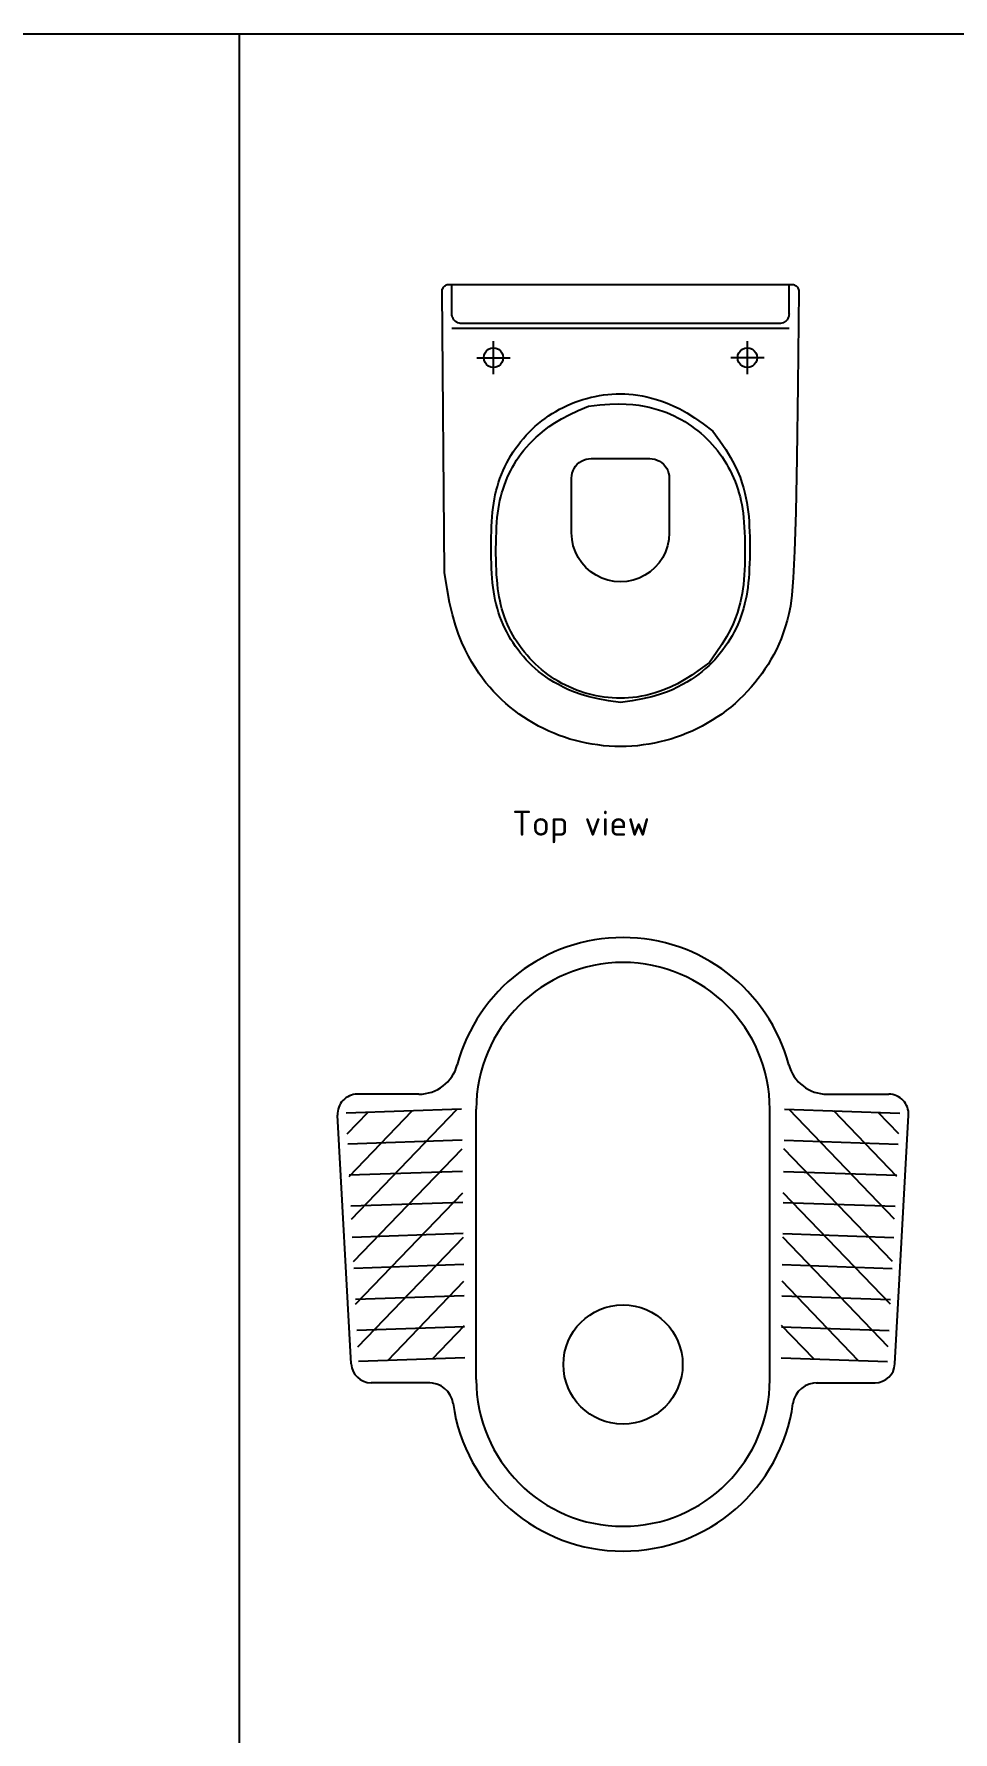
# Model space of a CAD drawing. Header units: inches. Extents: x -10949 to -5554, y -8625 to -6596.
# Drawn here: x -6139.8 to -6103.8, y -7619.9 to -7553.3 of the extents above; entities that cross this region are included whole.
import ezdxf

# ---------------------------------------------------------------- set-up
doc = ezdxf.new("R2010")
doc.units = ezdxf.units.IN
doc.layers.add('Edges', color=7, linetype='Continuous')
doc.layers.add('THIET-BI', color=21, linetype='Continuous')
doc.styles.get("Standard").update_dxf_attribs({"font": 'isocpeur.ttf'})

# ---------------------------------------------------------------- blocks, each defined once
blk = doc.blocks.new('Duravit Wall Hung Toilet pl')
at = {"layer": 'Edges'}
for p, q in [((0.4975, 0.5127), (0.4977, 0.5136)), ((0.4975, 0.5118), (0.4975, 0.5127)), ((0.5001, 0.2238), (0.4975, 0.5118)), ((0.4977, 0.5136), (0.498, 0.5144)), ((0.498, 0.5144), (0.4984, 0.5153)), ((0.4984, 0.5153), (0.4989, 0.516)), ((0.4989, 0.516), (0.4995, 0.5167)), ((0.4995, 0.5167), (0.5002, 0.5173)), ((0.5002, 0.5173), (0.501, 0.5178)), ((0.501, 0.5178), (0.5018, 0.5183)), ((0.5018, 0.5183), (0.5027, 0.5186)), ((0.5027, 0.5186), (0.5036, 0.5187)), ((0.5036, 0.5187), (0.5045, 0.5188)), ((0.5045, 0.5188), (0.5074, 0.5188)), ((0.5074, 0.4888), (0.5074, 0.5188)), ((0.5074, 0.5188), (0.8527, 0.5188)), ((0.8527, 0.4888), (0.8527, 0.5188)), ((0.8527, 0.5188), (0.8556, 0.5188)), ((0.8556, 0.5188), (0.8565, 0.5187)), ((0.8565, 0.5187), (0.8574, 0.5186)), ((0.8574, 0.5186), (0.8583, 0.5183)), ((0.8583, 0.5183), (0.8591, 0.5178)), ((0.8591, 0.5178), (0.8599, 0.5173)), ((0.8599, 0.5173), (0.8606, 0.5167)), ((0.8606, 0.5167), (0.8612, 0.516)), ((0.8612, 0.516), (0.8617, 0.5153)), ((0.8617, 0.5153), (0.8621, 0.5144)), ((0.8621, 0.5144), (0.8624, 0.5136)), ((0.8624, 0.5136), (0.8626, 0.5127)), ((0.8626, 0.5127), (0.8626, 0.5118)), ((0.5075, 0.4875), (0.5074, 0.4888)), ((0.5078, 0.4862), (0.5075, 0.4875)), ((0.8526, 0.4875), (0.8523, 0.4862)), ((0.8527, 0.4888), (0.8526, 0.4875)), ((0.8527, 0.4738), (0.5074, 0.4738)), ((0.5082, 0.485), (0.5078, 0.4862)), ((0.5088, 0.4838), (0.5082, 0.485)), ((0.5095, 0.4827), (0.5088, 0.4838)), ((0.5104, 0.4817), (0.5095, 0.4827)), ((0.5113, 0.4809), (0.5104, 0.4817)), ((0.5124, 0.4801), (0.5113, 0.4809)), ((0.5136, 0.4796), (0.5124, 0.4801)), ((0.5148, 0.4791), (0.5136, 0.4796)), ((0.5161, 0.4789), (0.5148, 0.4791)), ((0.5174, 0.4788), (0.5161, 0.4789)), ((0.8427, 0.4788), (0.5174, 0.4788)), ((0.844, 0.4789), (0.8427, 0.4788)), ((0.8453, 0.4791), (0.844, 0.4789)), ((0.8465, 0.4796), (0.8453, 0.4791)), ((0.8477, 0.4801), (0.8465, 0.4796)), ((0.8488, 0.4809), (0.8477, 0.4801)), ((0.8498, 0.4817), (0.8488, 0.4809)), ((0.8506, 0.4827), (0.8498, 0.4817)), ((0.8513, 0.4838), (0.8506, 0.4827)), ((0.8519, 0.485), (0.8513, 0.4838)), ((0.8523, 0.4862), (0.8519, 0.485)), ((0.543, 0.4509), (0.5451, 0.4525)), ((0.5451, 0.4525), (0.5475, 0.4535)), ((0.5475, 0.4535), (0.5501, 0.4538)), ((0.5501, 0.4538), (0.5501, 0.4608)), ((0.5501, 0.4538), (0.5526, 0.4535)), ((0.5501, 0.4438), (0.5501, 0.4538)), ((0.5526, 0.4535), (0.5551, 0.4525)), ((0.5551, 0.4525), (0.5571, 0.4509)), ((0.803, 0.4509), (0.8051, 0.4525)), ((0.8051, 0.4525), (0.8075, 0.4535)), ((0.8075, 0.4535), (0.8101, 0.4538)), ((0.8101, 0.4538), (0.8101, 0.4608)), ((0.8101, 0.4538), (0.8126, 0.4535)), ((0.8101, 0.4438), (0.8101, 0.4538)), ((0.8126, 0.4535), (0.8151, 0.4525)), ((0.8151, 0.4525), (0.8171, 0.4509)), ((0.5331, 0.4438), (0.5401, 0.4438)), ((0.5401, 0.4438), (0.5404, 0.4464)), ((0.5404, 0.4412), (0.5401, 0.4438)), ((0.5401, 0.4438), (0.5501, 0.4438)), ((0.5404, 0.4464), (0.5414, 0.4488)), ((0.5414, 0.4388), (0.5404, 0.4412)), ((0.5414, 0.4488), (0.543, 0.4509)), ((0.543, 0.4367), (0.5414, 0.4388)), ((0.5451, 0.4351), (0.543, 0.4367)), ((0.5475, 0.4341), (0.5451, 0.4351)), ((0.5501, 0.4438), (0.5601, 0.4438)), ((0.5501, 0.4338), (0.5501, 0.4438)), ((0.5551, 0.4351), (0.5526, 0.4341)), ((0.5571, 0.4367), (0.5551, 0.4351)), ((0.5571, 0.4509), (0.5587, 0.4488)), ((0.5587, 0.4388), (0.5571, 0.4367)), ((0.5587, 0.4488), (0.5597, 0.4464)), ((0.5597, 0.4412), (0.5587, 0.4388)), ((0.5597, 0.4464), (0.5601, 0.4438)), ((0.5601, 0.4438), (0.5597, 0.4412)), ((0.5601, 0.4438), (0.5671, 0.4438)), ((0.8001, 0.4438), (0.7931, 0.4438)), ((0.8001, 0.4438), (0.8004, 0.4464)), ((0.8101, 0.4438), (0.8001, 0.4438)), ((0.8004, 0.4412), (0.8001, 0.4438)), ((0.8004, 0.4464), (0.8014, 0.4488)), ((0.8014, 0.4388), (0.8004, 0.4412)), ((0.8014, 0.4488), (0.803, 0.4509)), ((0.803, 0.4367), (0.8014, 0.4388)), ((0.8051, 0.4351), (0.803, 0.4367)), ((0.8075, 0.4341), (0.8051, 0.4351)), ((0.8201, 0.4438), (0.8101, 0.4438)), ((0.8101, 0.4338), (0.8101, 0.4438)), ((0.8151, 0.4351), (0.8126, 0.4341)), ((0.8171, 0.4367), (0.8151, 0.4351)), ((0.8171, 0.4509), (0.8187, 0.4488)), ((0.8187, 0.4388), (0.8171, 0.4367)), ((0.8187, 0.4488), (0.8197, 0.4464)), ((0.8197, 0.4412), (0.8187, 0.4388)), ((0.8197, 0.4464), (0.8201, 0.4438)), ((0.8201, 0.4438), (0.8197, 0.4412)), ((0.8271, 0.4438), (0.8201, 0.4438)), ((0.5501, 0.4338), (0.5475, 0.4341)), ((0.5526, 0.4341), (0.5501, 0.4338)), ((0.5501, 0.4268), (0.5501, 0.4338)), ((0.8101, 0.4338), (0.8075, 0.4341)), ((0.8126, 0.4341), (0.8101, 0.4338)), ((0.8101, 0.4268), (0.8101, 0.4338))]:
    blk.add_line(p, q, dxfattribs=at)
for points in [[(0.8626, 0.5118), (0.8616, 0.4157), (0.8606, 0.3413), (0.8595, 0.2857), (0.8583, 0.2458), (0.857, 0.2184), (0.8556, 0.2007), (0.8541, 0.1894), (0.8525, 0.1816), (0.8507, 0.1747), (0.8488, 0.1682), (0.8467, 0.1621), (0.8445, 0.1562), (0.8422, 0.1506), (0.8397, 0.1451), (0.837, 0.1399), (0.8342, 0.1348), (0.8312, 0.1298), (0.828, 0.1249), (0.8247, 0.1201), (0.8212, 0.1155), (0.8176, 0.1109), (0.8139, 0.1065), (0.8099, 0.1021), (0.8059, 0.098), (0.8017, 0.0939), (0.7974, 0.09), (0.793, 0.0862), (0.7884, 0.0826), (0.7837, 0.0791), (0.7789, 0.0758), (0.774, 0.0727), (0.769, 0.0697), (0.7639, 0.0668), (0.7588, 0.0642), (0.7535, 0.0617), (0.7482, 0.0594), (0.7427, 0.0572), (0.7373, 0.0553), (0.7317, 0.0535), (0.7261, 0.0519), (0.7205, 0.0505), (0.7148, 0.0493), (0.709, 0.0482), (0.7033, 0.0474), (0.6975, 0.0467), (0.6917, 0.0462), (0.6859, 0.0459), (0.6801, 0.0458), (0.6742, 0.0459), (0.6684, 0.0462), (0.6626, 0.0467), (0.6568, 0.0474), (0.6511, 0.0482), (0.6453, 0.0493), (0.6396, 0.0505), (0.634, 0.0519), (0.6284, 0.0535), (0.6229, 0.0553), (0.6174, 0.0572), (0.612, 0.0594), (0.6066, 0.0617), (0.6014, 0.0642), (0.5962, 0.0668), (0.5911, 0.0697), (0.5861, 0.0727), (0.5812, 0.0758), (0.5764, 0.0791), (0.5717, 0.0826), (0.5672, 0.0862), (0.5627, 0.09), (0.5584, 0.0939), (0.5542, 0.098), (0.5502, 0.1022), (0.5462, 0.1065), (0.5424, 0.1111), (0.5387, 0.1159), (0.535, 0.121), (0.5315, 0.1265), (0.5279, 0.1322), (0.5244, 0.1384), (0.521, 0.1451), (0.5176, 0.1524), (0.5143, 0.1607), (0.5111, 0.17), (0.508, 0.1808), (0.5052, 0.1932), (0.5025, 0.2074), (0.5001, 0.2238)], [(0.6801, 0.0908), (0.6679, 0.0926), (0.6573, 0.0946), (0.648, 0.0968), (0.64, 0.0991), (0.633, 0.1015), (0.6269, 0.104), (0.6215, 0.1066), (0.6165, 0.1092), (0.6119, 0.1118), (0.6076, 0.1144), (0.6036, 0.1171), (0.5998, 0.1199), (0.5962, 0.1227), (0.5929, 0.1256), (0.5896, 0.1285), (0.5865, 0.1316), (0.5835, 0.1347), (0.5807, 0.1379), (0.5779, 0.1413), (0.5752, 0.1447), (0.5727, 0.1482), (0.5702, 0.1518), (0.5679, 0.1555), (0.5657, 0.1592), (0.5637, 0.1631), (0.5618, 0.1669), (0.5599, 0.1709), (0.5583, 0.1749), (0.5567, 0.1789), (0.5553, 0.183), (0.5541, 0.1872), (0.5529, 0.1914), (0.5519, 0.1956), (0.5511, 0.1999), (0.5503, 0.2043), (0.5497, 0.2087), (0.5492, 0.2133), (0.5487, 0.218), (0.5484, 0.2229), (0.5481, 0.2279), (0.5479, 0.2332), (0.5477, 0.2385), (0.5476, 0.244), (0.5476, 0.2496), (0.5476, 0.2551), (0.5477, 0.2606), (0.5479, 0.266), (0.5481, 0.2712), (0.5484, 0.2763), (0.5487, 0.2811), (0.5492, 0.2858), (0.5497, 0.2904), (0.5503, 0.2949), (0.5511, 0.2992), (0.5519, 0.3035), (0.5529, 0.3078), (0.5541, 0.3119), (0.5553, 0.3161), (0.5567, 0.3202), (0.5583, 0.3242), (0.5599, 0.3283), (0.5618, 0.3322), (0.5637, 0.3361), (0.5657, 0.3399), (0.5679, 0.3436), (0.5702, 0.3473), (0.5727, 0.3509), (0.5752, 0.3544), (0.5779, 0.3578), (0.5807, 0.3612), (0.5835, 0.3644), (0.5865, 0.3676), (0.5896, 0.3706), (0.5928, 0.3736), (0.5961, 0.3764), (0.5995, 0.3791), (0.6029, 0.3817), (0.6065, 0.3842), (0.6101, 0.3866), (0.6138, 0.3888), (0.6176, 0.391), (0.6215, 0.393), (0.6254, 0.3949), (0.6293, 0.3966), (0.6334, 0.3982), (0.6375, 0.3997), (0.6416, 0.401), (0.6458, 0.4022), (0.65, 0.4033), (0.6542, 0.4042), (0.6585, 0.405), (0.6628, 0.4057), (0.6671, 0.4062), (0.6714, 0.4065), (0.6757, 0.4067), (0.6801, 0.4068), (0.6844, 0.4067), (0.6888, 0.4065), (0.6932, 0.4061), (0.6977, 0.4055), (0.7023, 0.4047), (0.7071, 0.4037), (0.712, 0.4025), (0.7171, 0.4011), (0.7224, 0.3994), (0.728, 0.3973), (0.7341, 0.3947), (0.7407, 0.3914), (0.748, 0.3873), (0.756, 0.3822), (0.7648, 0.3761), (0.7747, 0.3687)], [(0.7711, 0.132), (0.7617, 0.1249), (0.7531, 0.119), (0.7454, 0.1141), (0.7384, 0.1101), (0.7321, 0.1069), (0.7262, 0.1044), (0.7208, 0.1024), (0.7157, 0.1008), (0.7108, 0.0994), (0.7061, 0.0982), (0.7015, 0.0973), (0.697, 0.0965), (0.6927, 0.096), (0.6884, 0.0956), (0.6842, 0.0953), (0.6801, 0.0953), (0.6759, 0.0953), (0.6717, 0.0956), (0.6675, 0.0959), (0.6634, 0.0964), (0.6593, 0.097), (0.6552, 0.0978), (0.6511, 0.0986), (0.647, 0.0997), (0.643, 0.1008), (0.639, 0.1021), (0.6351, 0.1036), (0.6312, 0.1051), (0.6274, 0.1068), (0.6237, 0.1086), (0.6199, 0.1105), (0.6163, 0.1126), (0.6127, 0.1147), (0.6092, 0.117), (0.6058, 0.1194), (0.6025, 0.1219), (0.5992, 0.1246), (0.5961, 0.1273), (0.593, 0.1301), (0.59, 0.1331), (0.5872, 0.1361), (0.5844, 0.1392), (0.5817, 0.1424), (0.5791, 0.1457), (0.5767, 0.1491), (0.5744, 0.1526), (0.5721, 0.1561), (0.57, 0.1597), (0.568, 0.1634), (0.5662, 0.1671), (0.5645, 0.1709), (0.5628, 0.1748), (0.5614, 0.1787), (0.56, 0.1826), (0.5588, 0.1866), (0.5577, 0.1907), (0.5568, 0.1947), (0.5559, 0.1989), (0.5552, 0.2031), (0.5546, 0.2074), (0.5541, 0.2119), (0.5537, 0.2166), (0.5533, 0.2214), (0.5531, 0.2265), (0.5529, 0.2318), (0.5527, 0.2373), (0.5526, 0.2429), (0.5526, 0.2485), (0.5527, 0.2542), (0.5528, 0.2598), (0.553, 0.2653), (0.5532, 0.2705), (0.5536, 0.2755), (0.554, 0.2803), (0.5545, 0.2848), (0.5552, 0.2892), (0.5559, 0.2934), (0.5567, 0.2975), (0.5576, 0.3015), (0.5587, 0.3055), (0.5599, 0.3094), (0.5612, 0.3132), (0.5626, 0.317), (0.5642, 0.3208), (0.5659, 0.3245), (0.5677, 0.3282), (0.5696, 0.3318), (0.5716, 0.3353), (0.5738, 0.3388), (0.576, 0.3422), (0.5785, 0.3456), (0.5811, 0.349), (0.5839, 0.3523), (0.587, 0.3557), (0.5903, 0.3591), (0.5939, 0.3625), (0.5978, 0.366), (0.6022, 0.3696), (0.6072, 0.3733), (0.613, 0.3771), (0.6198, 0.3811), (0.6276, 0.3852), (0.6368, 0.3896), (0.6474, 0.3941)], [(0.6474, 0.3941), (0.6589, 0.3954), (0.6691, 0.3962), (0.678, 0.3965), (0.6858, 0.3964), (0.6927, 0.3959), (0.6989, 0.3952), (0.7045, 0.3942), (0.7096, 0.3931), (0.7144, 0.3919), (0.719, 0.3906), (0.7233, 0.3891), (0.7274, 0.3876), (0.7314, 0.386), (0.7352, 0.3843), (0.7388, 0.3824), (0.7424, 0.3804), (0.7459, 0.3784), (0.7494, 0.3762), (0.7527, 0.3739), (0.756, 0.3715), (0.7593, 0.369), (0.7624, 0.3664), (0.7654, 0.3637), (0.7684, 0.3609), (0.7713, 0.358), (0.774, 0.355), (0.7767, 0.3519), (0.7793, 0.3487), (0.7817, 0.3455), (0.7841, 0.3422), (0.7864, 0.3388), (0.7885, 0.3353), (0.7905, 0.3318), (0.7924, 0.3282), (0.7942, 0.3245), (0.7959, 0.3208), (0.7975, 0.317), (0.7989, 0.3132), (0.8002, 0.3094), (0.8014, 0.3055), (0.8025, 0.3015), (0.8034, 0.2975), (0.8042, 0.2934), (0.805, 0.2892), (0.8056, 0.2848), (0.8061, 0.2803), (0.8065, 0.2755), (0.8069, 0.2705), (0.8071, 0.2653), (0.8073, 0.2598), (0.8075, 0.2542), (0.8075, 0.2485), (0.8075, 0.2429), (0.8074, 0.2373), (0.8073, 0.2318), (0.807, 0.2265), (0.8068, 0.2214), (0.8064, 0.2165), (0.806, 0.2118), (0.8054, 0.2071), (0.8047, 0.2025), (0.8038, 0.1978), (0.8027, 0.193), (0.8014, 0.1881), (0.7998, 0.1829), (0.7979, 0.1774), (0.7955, 0.1715), (0.7924, 0.1651), (0.7886, 0.1581), (0.7839, 0.1503), (0.7781, 0.1416), (0.7711, 0.132)], [(0.7747, 0.3687), (0.7819, 0.3587), (0.7879, 0.3497), (0.7928, 0.3416), (0.7968, 0.3343), (0.8, 0.3276), (0.8025, 0.3215), (0.8045, 0.3158), (0.8061, 0.3105), (0.8075, 0.3053), (0.8086, 0.3004), (0.8095, 0.2955), (0.8103, 0.2908), (0.8109, 0.286), (0.8114, 0.2812), (0.8117, 0.2763), (0.812, 0.2712), (0.8122, 0.266), (0.8124, 0.2606), (0.8125, 0.2551), (0.8125, 0.2496), (0.8125, 0.244), (0.8124, 0.2385), (0.8122, 0.2332), (0.812, 0.2279), (0.8117, 0.2229), (0.8114, 0.218), (0.8109, 0.2133), (0.8104, 0.2087), (0.8098, 0.2043), (0.809, 0.1999), (0.8082, 0.1956), (0.8072, 0.1914), (0.8061, 0.1872), (0.8048, 0.183), (0.8034, 0.1789), (0.8018, 0.1749), (0.8002, 0.1709), (0.7984, 0.1669), (0.7964, 0.1631), (0.7944, 0.1592), (0.7922, 0.1555), (0.7899, 0.1518), (0.7874, 0.1482), (0.7849, 0.1447), (0.7822, 0.1413), (0.7795, 0.1379), (0.7766, 0.1347), (0.7736, 0.1316), (0.7705, 0.1285), (0.7673, 0.1256), (0.7639, 0.1227), (0.7603, 0.1199), (0.7565, 0.1171), (0.7525, 0.1144), (0.7482, 0.1118), (0.7436, 0.1092), (0.7386, 0.1066), (0.7332, 0.104), (0.7271, 0.1015), (0.7201, 0.0991), (0.7121, 0.0968), (0.7028, 0.0946), (0.6922, 0.0926), (0.6801, 0.0908)], [(0.6496, 0.2247), (0.6447, 0.229), (0.6404, 0.2339), (0.6368, 0.2394), (0.6339, 0.2452), (0.6318, 0.2514), (0.6305, 0.2578), (0.6301, 0.2644), (0.6301, 0.3205), (0.6302, 0.3231), (0.6307, 0.3257), (0.6316, 0.3282), (0.6327, 0.3305), (0.6342, 0.3327), (0.6359, 0.3347), (0.6379, 0.3364), (0.6401, 0.3378), (0.6424, 0.339), (0.6449, 0.3398), (0.6474, 0.3403)], [(0.6474, 0.3403), (0.6501, 0.3405), (0.7101, 0.3405), (0.7127, 0.3403), (0.7152, 0.3398), (0.7177, 0.339), (0.7201, 0.3378), (0.7222, 0.3364), (0.7242, 0.3347), (0.7259, 0.3327), (0.7274, 0.3305), (0.7285, 0.3282), (0.7294, 0.3257), (0.7299, 0.3231), (0.7301, 0.3205)], [(0.7301, 0.3205), (0.7301, 0.2644), (0.7296, 0.2578), (0.7284, 0.2514), (0.7263, 0.2452), (0.7234, 0.2394), (0.7197, 0.2339), (0.7154, 0.229), (0.7105, 0.2247), (0.7051, 0.2211), (0.6992, 0.2182)], [(0.6992, 0.2182), (0.693, 0.2161), (0.6866, 0.2148), (0.6801, 0.2144), (0.6735, 0.2148), (0.6671, 0.2161), (0.6609, 0.2182), (0.6551, 0.2211), (0.6496, 0.2247)]]:
    blk.add_lwpolyline(points, dxfattribs=at)
blk = doc.blocks.new('INDT')
at = {"layer": 'THIET-BI', "color": 18, "true_color": 0x000000}
for p, q in [((4201.634, 788.608), (4199.22, 788.608)), ((4217.665, 788.608), (4220.079, 788.608)), ((4198.978, 778.021), (4198.441, 787.785)), ((4203.312, 788.018), (4198.782, 787.862)), ((4198.822, 787.054), (4199.628, 787.891)), ((4198.905, 785.381), (4201.378, 787.951)), ((4198.988, 783.709), (4203.129, 788.011)), ((4203.886, 777.414), (4203.886, 788.015)), ((4215.412, 777.414), (4215.412, 788.015)), ((4215.986, 788.018), (4220.517, 787.862)), ((4220.311, 783.709), (4216.17, 788.011)), ((4220.394, 785.381), (4217.92, 787.951)), ((4220.477, 787.054), (4219.67, 787.891)), ((4220.321, 778.021), (4220.858, 787.785)), ((4203.329, 786.798), (4198.842, 786.644)), ((4199.07, 782.037), (4203.334, 786.466)), ((4220.228, 782.037), (4215.965, 786.466)), ((4215.969, 786.798), (4220.456, 786.644)), ((4203.346, 785.579), (4198.902, 785.426)), ((4215.952, 785.579), (4220.396, 785.426)), ((4203.363, 784.359), (4198.963, 784.208)), ((4199.153, 780.365), (4203.358, 784.733)), ((4215.936, 784.359), (4220.336, 784.208)), ((4220.145, 780.365), (4215.941, 784.733)), ((4203.379, 783.14), (4199.023, 782.99)), ((4215.919, 783.14), (4220.275, 782.99)), ((4199.236, 778.693), (4203.381, 782.999)), ((4220.062, 778.693), (4215.917, 782.999)), ((4203.396, 781.921), (4199.083, 781.772)), ((4215.902, 781.921), (4220.215, 781.772)), ((4200.414, 778.158), (4203.405, 781.266)), ((4218.885, 778.158), (4215.893, 781.266)), ((4203.413, 780.701), (4199.144, 780.554)), ((4215.886, 780.701), (4220.155, 780.554)), ((4203.43, 779.482), (4199.204, 779.336)), ((4202.164, 778.218), (4203.429, 779.532)), ((4215.869, 779.482), (4220.094, 779.336)), ((4217.134, 778.218), (4215.87, 779.532)), ((4203.446, 778.262), (4199.264, 778.119)), ((4215.852, 778.262), (4220.034, 778.119)), ((4202.07, 777.283), (4199.757, 777.283)), ((4217.229, 777.283), (4219.542, 777.283))]:
    blk.add_line(p, q, dxfattribs=at)
blk.add_circle((4209.649, 777.999), 2.341, dxfattribs=at)
for centre, radius, start, end in [((4209.649, 788.015), 6.739, 15.05091, 164.94909), ((4209.649, 788.015), 5.763, 0, 180), ((4201.634, 790.17), 1.562, 270, 344.94909), ((4217.665, 790.17), 1.562, 195.05091, 270), ((4199.22, 787.828), 0.78, 90, 183.14763), ((4220.079, 787.828), 0.78, 356.85237, 90), ((4199.757, 778.064), 0.78, 183.14763, 270), ((4219.542, 778.064), 0.78, 270, 356.85237), ((4202.033, 776.33), 0.955, 7.96665, 92.21021), ((4209.649, 777.414), 5.763, 180, 0), ((4217.265, 776.33), 0.955, 87.78979, 172.03335), ((4209.649, 777.414), 6.739, 188.0859, 351.9141)]:
    blk.add_arc(centre, radius, start, end, dxfattribs=at)

msp = doc.modelspace()

# ---------------------------------------------------------------- linework, layer by layer
msp.add_line((-6131.784, -7553.268), (-6131.784, -8591.053))
msp.add_lwpolyline([(-7116.639, -7553.268), (-5553.9, -7553.268), (-5553.9, -8591.053), (-7116.639, -8591.053)], close=True)

# ---------------------------------------------------------------- block references
at = {"xscale": 38.34206489527691, "yscale": 38.34206489527691, "zscale": 38.34206489527691}
msp.add_blockref('Duravit Wall Hung Toilet pl', (-6142.893, -7582.989), dxfattribs=at)
msp.add_blockref('INDT', (-10326.366, -8383.484))

# ---------------------------------------------------------------- texts
msp.add_text('Top view', height=0.9804).set_placement((-6121.068, -7584.732))

doc.saveas('drawing.dxf')
